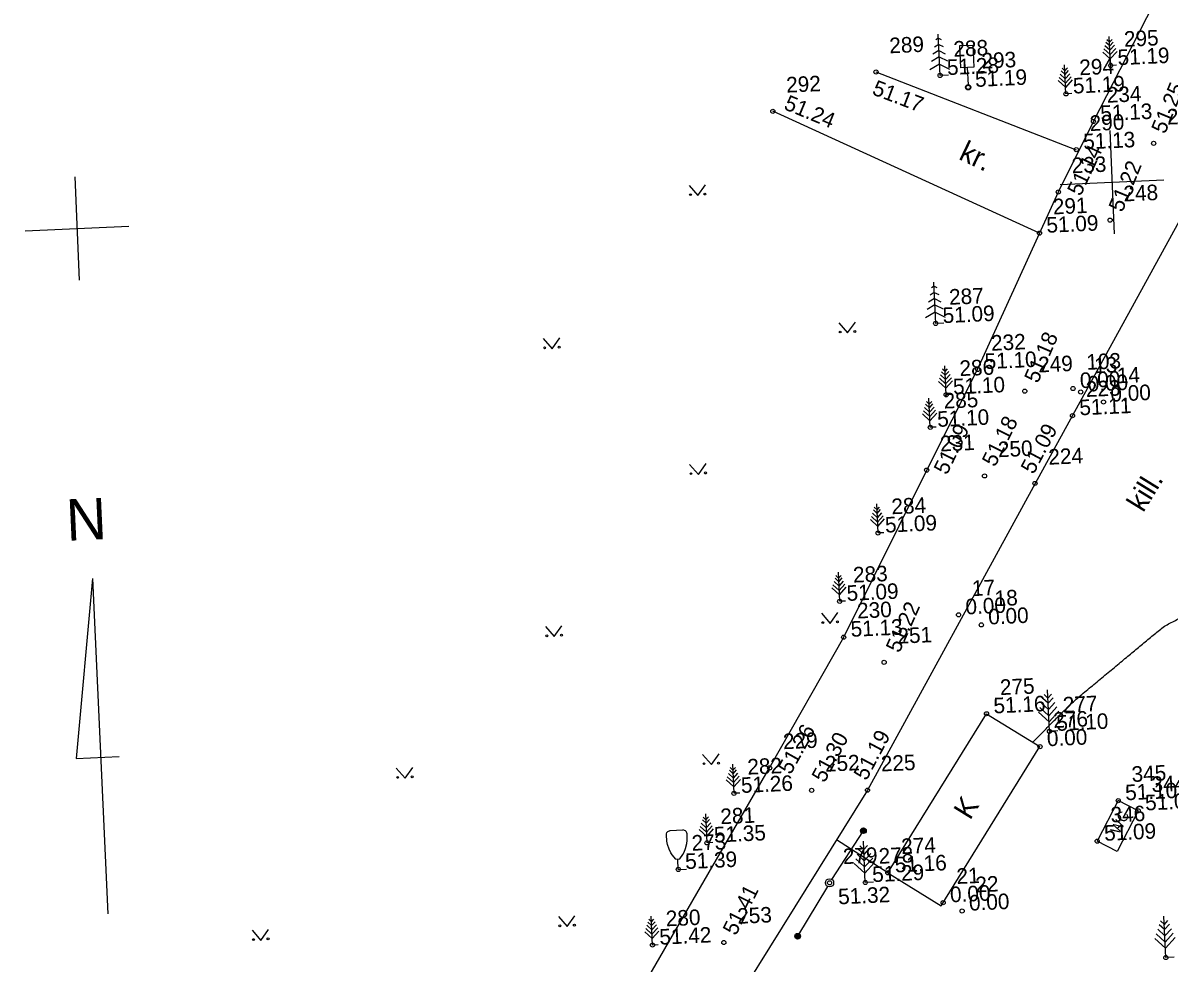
# Model space of a CAD drawing. Extents: x 642181 to 642470, y 6454579 to 6454826.
# Drawn here: x 642193.8 to 642249.1, y 6454711.4 to 6454756.7 of the extents above; entities that cross this region are included whole.
import ezdxf

# ---------------------------------------------------------------- set-up
doc = ezdxf.new("R2010")
doc.units = 0
for name, color, linetype in [('10', 7, 'Continuous'), ('13', 7, 'Continuous'), ('3', 7, 'Continuous'), ('30', 7, 'Continuous'), ('31', 7, 'Continuous'), ('33', 7, 'Continuous'), ('40', 7, 'Continuous'), ('41', 7, 'Continuous'), ('46', 7, 'Continuous'), ('54', 7, 'Continuous'), ('57', 7, 'Continuous'), ('58', 7, 'Continuous'), ('59', 7, 'Continuous'), ('61', 7, 'Continuous'), ('62', 7, 'Continuous'), ('Default', 7, 'Continuous')]:
    doc.layers.add(name, color=color, linetype=linetype)

# ---------------------------------------------------------------- blocks, each defined once
blk = doc.blocks.new('POINT_DISPLAY')
at = {"layer": 'Default'}
blk.add_line((0, 0), (0, 0), dxfattribs=at)
blk = doc.blocks.new('PUNKT_1')
at = {"layer": '54'}
blk.add_circle((0, 0), 10, dxfattribs=at)
blk = doc.blocks.new('VKITPU_8')
at = {"layer": '10'}
for p, q in [((-30, 190), (30, 190)), ((-10, 50), (10, 50)), ((0, 0), (0, 50)), ((0, 0), (40, 0))]:
    blk.add_line(p, q, dxfattribs=at)
for points in [[(-10, 50), (-25.84, 71.296), (-32.292, 82.471), (-40, 100), (-46.128, 122.53), (-48.495, 138.13), (-50, 170), (-49.794, 174.158), (-46.834, 181.302), (-42.803, 185.01), (-30, 190)], [(10, 50), (25.84, 71.296), (32.292, 82.471), (40, 100), (46.128, 122.53), (48.495, 138.13), (50, 170), (49.794, 174.158), (46.834, 181.302), (42.803, 185.01), (30, 190)]]:
    blk.add_lwpolyline(points, dxfattribs=at)
blk = doc.blocks.new('VMAND_8')
at = {"layer": '10'}
for p, q in [((0, 160), (-18.108, 178.108)), ((0, 0), (0, 200)), ((0, 160), (18.108, 178.108)), ((0, 75), (-41.081, 116.081)), ((0, 105), (-32.973, 137.973)), ((0, 135), (-24.865, 159.865)), ((0, 135), (24.865, 159.865)), ((0, 105), (32.973, 137.973)), ((0, 75), (41.081, 116.081)), ((0, 45), (-49.189, 94.189)), ((0, 45), (49.189, 94.189)), ((40, 0), (0, 0))]:
    blk.add_line(p, q, dxfattribs=at)
blk = doc.blocks.new('VSITUG')
at = {"layer": '13'}
blk.add_circle((0, 0), 19.9, dxfattribs=at)
blk = doc.blocks.new('VKUUSK')
at = {"layer": '10'}
for p, q in [((0, 180), (-12.594, 173.003)), ((0, 0), (0, 200)), ((0, 180), (12.594, 173.003)), ((0, 120), (-29.795, 103.447)), ((0, 150), (-21.195, 138.225)), ((0, 150), (21.195, 138.225)), ((0, 120), (29.795, 103.447)), ((0, 90), (-38.396, 68.669)), ((0, 90), (38.396, 68.669)), ((0, 55), (-47.529, 28.595)), ((0, 55), (47.529, 28.595)), ((40, 0), (0, 0))]:
    blk.add_line(p, q, dxfattribs=at)
blk = doc.blocks.new('VLIIKM')
at = {"layer": '3'}
blk.add_line((0, 95.1), (0, 12.6), dxfattribs=at)
blk.add_lwpolyline([(-31.7, 202.7), (31.7, 202.7), (31.7, 95.1), (-31.7, 95.1)], close=True, dxfattribs=at)
blk.add_circle((0, 0), 12.6, dxfattribs=at)
blk = doc.blocks.new('VKORIS')
at = {"layer": '61'}
for p, q in [((0, 250), (0, -250)), ((-250, 0), (250, 0))]:
    blk.add_line(p, q, dxfattribs=at)
blk = doc.blocks.new('VMURU__1')
at = {"layer": '41'}
for p, q in [((-40.3, 50.5), (0, 0)), ((0, 0), (39.7, 50.5))]:
    blk.add_line(p, q, dxfattribs=at)
for centre, radius in [((-35.3, 5.5), 4.28), ((34.7, 5.5), 4.52)]:
    blk.add_circle(centre, radius, dxfattribs=at)
blk = doc.blocks.new('WSNOOL')
at = {"layer": '13'}
blk.add_line((20, 0), (300, 0), dxfattribs=at)
for radius in [13.6, 12.1, 10.4, 9.01, 7.49, 6.13, 4.97, 3.48, 2.35, 1.32, 0.782]:
    blk.add_circle((300, 0), radius, dxfattribs=at)
blk = doc.blocks.new('POHNOL')
at = {"layer": '57'}
for p, q in [((0, 1620.793), (-117.519, 756.37)), ((0, 1620.793), (0, 0)), ((-117.519, 756.37), (88.14, 756.37))]:
    blk.add_line(p, q, dxfattribs=at)
blk.add_text('N', height=200, rotation=180, dxfattribs=at).set_placement((78.875, 2007.315))

msp = doc.modelspace()

# ---------------------------------------------------------------- linework, layer by layer
at = {"layer": '30'}
for p, q in [((642234.994, 6454754.359), (642244.661, 6454750.608)), ((642242.886, 6454746.585), (642230.016, 6454752.461))]:
    msp.add_line(p, q, dxfattribs=at)
msp.add_lwpolyline([(642250.874, 6454749.449), (642244.476, 6454737.778), (642242.669, 6454734.509), (642234.586, 6454719.71), (642223.99, 6454702.703), (642222.258, 6454703.579), (642220.455, 6454704.545), (642229.862, 6454720.784), (642233.438, 6454727.09), (642237.443, 6454735.15), (642239.901, 6454740.007), (642243.794, 6454748.572), (642245.487, 6454751.973), (642251.622, 6454763.933), (642254.746, 6454770.735), (642258.522, 6454779.51), (642264.301, 6454792.359)], dxfattribs=at)
msp.add_open_spline([(642242.564, 6454722.023), (642242.9, 6454722.364), (642243.236, 6454722.704), (642243.572, 6454723.044), (642244.071, 6454723.549), (642244.586, 6454724.043), (642245.132, 6454724.497), (642245.74, 6454725.002), (642246.349, 6454725.506), (642246.957, 6454726.011), (642247.471, 6454726.438), (642247.986, 6454726.866), (642248.5, 6454727.294), (642248.963, 6454727.678), (642249.526, 6454727.919), (642250.008, 6454728.284), (642250.215, 6454728.44), (642250.416, 6454728.608), (642250.567, 6454728.818), (642250.722, 6454729.035), (642250.868, 6454729.255), (642251.016, 6454729.476), (642251.909, 6454730.82), (642252.815, 6454732.144), (642253.652, 6454733.531), (642253.749, 6454733.691), (642253.805, 6454733.869), (642253.867, 6454734.046), (642253.973, 6454734.346), (642254.069, 6454734.645), (642254.142, 6454734.956), (642254.299, 6454735.633), (642254.413, 6454736.314), (642254.445, 6454737.004), (642254.475, 6454737.636), (642254.487, 6454738.267), (642254.482, 6454738.899), (642254.477, 6454739.554), (642254.468, 6454740.209), (642254.442, 6454740.863), (642254.413, 6454741.622), (642254.353, 6454742.38), (642254.268, 6454743.137), (642254.203, 6454743.711), (642254.067, 6454744.273), (642253.997, 6454744.848), (642253.948, 6454745.25), (642253.92, 6454745.654), (642253.895, 6454746.057), (642253.87, 6454746.436), (642253.838, 6454746.815), (642253.892, 6454747.198), (642253.915, 6454747.357), (642253.953, 6454747.509), (642253.992, 6454747.663), (642254.04, 6454747.85), (642254.089, 6454748.036), (642254.137, 6454748.223)], degree=3, dxfattribs=at)
at = {"layer": '33'}
for p, q in [((642235.567, 6454715.721), (642240.331, 6454723.397)), ((642240.331, 6454723.397), (642242.908, 6454721.811)), ((642238.144, 6454714.136), (642242.908, 6454721.811)), ((642246.685, 6454719.205), (642245.671, 6454717.248)), ((642247.646, 6454718.715), (642246.685, 6454719.205)), ((642247.646, 6454718.715), (642246.632, 6454716.757)), ((642246.632, 6454716.757), (642245.671, 6454717.248)), ((642235.567, 6454715.721), (642238.144, 6454714.136))]:
    msp.add_line(p, q, dxfattribs=at)
at = {"layer": '41'}
for p, q in [((642233.199, 6454742.26), (642233.621, 6454741.775)), ((642233.621, 6454741.775), (642233.998, 6454742.296)), ((642225.999, 6454735.428), (642226.422, 6454734.943)), ((642226.422, 6454734.943), (642226.799, 6454735.464)), ((642219.043, 6454727.604), (642219.466, 6454727.119)), ((642219.466, 6454727.119), (642219.842, 6454727.64)), ((642226.626, 6454721.434), (642227.049, 6454720.949)), ((642227.049, 6454720.949), (642227.425, 6454721.47)), ((642211.844, 6454720.772), (642212.267, 6454720.287)), ((642212.267, 6454720.287), (642212.643, 6454720.808)), ((642235.567, 6454715.721), (642233.092, 6454717.312)), ((642219.67, 6454713.61), (642220.093, 6454713.125)), ((642220.093, 6454713.125), (642220.469, 6454713.646)), ((642204.888, 6454712.948), (642205.311, 6454712.463)), ((642205.311, 6454712.463), (642205.687, 6454712.984))]:
    msp.add_line(p, q, dxfattribs=at)
for centre, radius in [((642233.269, 6454741.813), 0.0433), ((642233.968, 6454741.844), 0.0482), ((642226.069, 6454734.981), 0.0407), ((642226.769, 6454735.012), 0.0486), ((642219.113, 6454727.157), 0.0433), ((642219.813, 6454727.188), 0.0482), ((642226.696, 6454720.987), 0.0407), ((642227.395, 6454721.018), 0.0486), ((642211.914, 6454720.325), 0.0407), ((642212.613, 6454720.356), 0.0486), ((642219.74, 6454713.163), 0.0433), ((642220.439, 6454713.195), 0.0482), ((642204.958, 6454712.501), 0.0433), ((642205.657, 6454712.533), 0.0482)]:
    msp.add_circle(centre, radius, dxfattribs=at)

# ---------------------------------------------------------------- block references
at = {"layer": '10', "rotation": 2.5641348900800813}
for name, p, xscale, yscale in [('VKUUSK', (642238.088, 6454754.192), 0.009998996664485326, 0.009998996664485327), ('VMAND_8', (642246.317, 6454754.671), 0.006999297665139728, 0.006999297665139729), ('VMAND_8', (642244.162, 6454753.301), 0.006999297665139728, 0.006999297665139729), ('POINT_DISPLAY', (642238.088, 6454754.192), 0.009998996664485327, 0.00999899666448533), ('VKUUSK', (642237.877, 6454742.226), 0.009998996664485326, 0.009998996664485327), ('POINT_DISPLAY', (642237.877, 6454742.226), 0.009998996664485327, 0.00999899666448533), ('VMAND_8', (642238.38, 6454738.786), 0.006999297665139728, 0.006999297665139729), ('VMAND_8', (642237.615, 6454737.218), 0.006999297665139728, 0.006999297665139729), ('VMAND_8', (642235.096, 6454732.119), 0.006999297665139728, 0.006999297665139729), ('VMAND_8', (642233.243, 6454728.822), 0.006999297665139728, 0.006999297665139729), ('VMAND_8', (642243.365, 6454722.551), 0.009998996664485326, 0.009998996664485327), ('POINT_DISPLAY', (642243.365, 6454722.551), 0.009998996664485327, 0.00999899666448533), ('VMAND_8', (642228.144, 6454719.558), 0.006999297665139728, 0.006999297665139729), ('VMAND_8', (642226.84, 6454717.166), 0.006999297665139728, 0.006999297665139729), ('VKITPU_8', (642225.453, 6454715.885), 0.009998996664485326, 0.009998996664485327), ('VMAND_8', (642234.478, 6454715.255), 0.009998996664485326, 0.009998996664485327), ('POINT_DISPLAY', (642225.453, 6454715.885), 0.009998996664485327, 0.00999899666448533), ('POINT_DISPLAY', (642234.478, 6454715.255), 0.009998996664485327, 0.00999899666448533), ('VMAND_8', (642224.209, 6454712.239), 0.006999297665139728, 0.006999297665139729), ('VMAND_8', (642248.982, 6454711.634), 0.009998996664485326, 0.009998996664485327), ('POINT_DISPLAY', (642248.982, 6454711.634), 0.009998996664485327, 0.00999899666448533)]:
    msp.add_blockref(name, p, dxfattribs=dict(at, xscale=xscale, yscale=yscale))
at = {"layer": '13'}
for name, xscale, yscale, rotation in [('WSNOOL', 0.009998996664485326, 0.009998996664485326, 56.96778186788401), ('VSITUG', 0.009998996664485326, 0.009998996664485327, 2.5641348900800813), ('POINT_DISPLAY', 0.009998996664485327, 0.00999899666448533, 2.5641348900800813), ('WSNOOL', 0.009998996664485326, 0.009998996664485327, -120.91710543960787)]:
    msp.add_blockref(name, (642232.753, 6454715.238), dxfattribs=dict(at, xscale=xscale, yscale=yscale, rotation=rotation))
at = {"layer": '3', "xscale": 0.009998996664485326, "yscale": 0.009998996664485327, "rotation": 2.5641348900800813}
msp.add_blockref('VLIIKM', (642239.443, 6454753.62), dxfattribs=at)
at = {"layer": '30', "xscale": 0.009998996664485327, "yscale": 0.00999899666448533, "rotation": 2.5641348900800813}
for p in [(642234.994, 6454754.359), (642230.016, 6454752.461), (642245.487, 6454751.973), (642244.661, 6454750.608), (642243.794, 6454748.572), (642242.886, 6454746.585), (642239.901, 6454740.007), (642244.476, 6454737.778), (642237.443, 6454735.15), (642242.669, 6454734.509), (642233.438, 6454727.09), (642229.862, 6454720.784), (642234.586, 6454719.71)]:
    msp.add_blockref('POINT_DISPLAY', p, dxfattribs=at)
at = {"layer": '31', "rotation": 2.5641348900800813}
for name, p, xscale, yscale in [('PUNKT_1', (642248.392, 6454750.919), 0.009998996664485326, 0.009998996664485327), ('POINT_DISPLAY', (642248.392, 6454750.919), 0.009998996664485327, 0.00999899666448533), ('PUNKT_1', (642246.292, 6454747.211), 0.009998996664485326, 0.009998996664485327), ('POINT_DISPLAY', (642246.292, 6454747.211), 0.009998996664485327, 0.00999899666448533), ('PUNKT_1', (642242.175, 6454738.96), 0.009998996664485326, 0.009998996664485327), ('POINT_DISPLAY', (642242.175, 6454738.96), 0.009998996664485327, 0.00999899666448533), ('PUNKT_1', (642240.234, 6454734.871), 0.009998996664485326, 0.009998996664485327), ('POINT_DISPLAY', (642240.234, 6454734.871), 0.009998996664485327, 0.00999899666448533), ('PUNKT_1', (642235.386, 6454725.875), 0.009998996664485326, 0.009998996664485327), ('POINT_DISPLAY', (642235.386, 6454725.875), 0.009998996664485327, 0.00999899666448533), ('PUNKT_1', (642231.888, 6454719.699), 0.009998996664485326, 0.009998996664485327), ('POINT_DISPLAY', (642231.888, 6454719.699), 0.009998996664485327, 0.00999899666448533), ('PUNKT_1', (642227.653, 6454712.359), 0.009998996664485326, 0.009998996664485327), ('POINT_DISPLAY', (642227.653, 6454712.359), 0.009998996664485327, 0.00999899666448533)]:
    msp.add_blockref(name, p, dxfattribs=dict(at, xscale=xscale, yscale=yscale))
at = {"layer": '33', "xscale": 0.009998996664485327, "yscale": 0.00999899666448533, "rotation": 2.5641348900800813}
for p in [(642240.331, 6454723.397), (642242.908, 6454721.811), (642246.685, 6454719.205), (642247.646, 6454718.715), (642245.671, 6454717.248), (642235.567, 6454715.721)]:
    msp.add_blockref('POINT_DISPLAY', p, dxfattribs=at)
at = {"layer": '40', "xscale": 0.009998996664485327, "yscale": 0.00999899666448533, "rotation": 2.5641348900800813}
msp.add_blockref('POINT_DISPLAY', (642244.502, 6454739.086), dxfattribs=at)
at = {"layer": '41', "xscale": 0.009998996664485326, "yscale": 0.009998996664485327, "rotation": 2.5641348900800813}
for p in [(642226.398, 6454748.4), (642219.361, 6454741.009), (642232.787, 6454727.756)]:
    msp.add_blockref('VMURU__1', p, dxfattribs=at)
at = {"layer": '46', "xscale": 0.009998996664485327, "yscale": 0.00999899666448533, "rotation": 2.5641348900800813}
msp.add_blockref('POINT_DISPLAY', (642239.443, 6454753.62), dxfattribs=at)
at = {"layer": '54', "xscale": 0.009998996664485326, "yscale": 0.009998996664485327, "rotation": 2.5641348900800813}
for p in [(642246.317, 6454754.671), (642234.994, 6454754.359), (642238.088, 6454754.192), (642239.443, 6454753.62), (642244.162, 6454753.301), (642230.016, 6454752.461), (642245.487, 6454751.973), (642244.661, 6454750.608), (642248.392, 6454750.919), (642243.794, 6454748.572), (642246.292, 6454747.211), (642242.886, 6454746.585), (642237.877, 6454742.226), (642239.901, 6454740.007), (642242.175, 6454738.96), (642244.502, 6454739.086), (642244.875, 6454738.921), (642238.38, 6454738.786), (642245.973, 6454738.436), (642244.476, 6454737.778), (642237.615, 6454737.218), (642237.443, 6454735.15), (642240.234, 6454734.871), (642242.669, 6454734.509), (642235.096, 6454732.119), (642233.243, 6454728.822), (642238.979, 6454728.17), (642240.077, 6454727.684), (642233.438, 6454727.09), (642235.386, 6454725.875), (642240.331, 6454723.397), (642243.365, 6454722.551), (642242.908, 6454721.811), (642229.862, 6454720.784), (642228.144, 6454719.558), (642231.888, 6454719.699), (642234.586, 6454719.71), (642246.685, 6454719.205), (642247.646, 6454718.715), (642226.84, 6454717.166), (642245.671, 6454717.248), (642225.453, 6454715.885), (642235.567, 6454715.721), (642232.753, 6454715.238), (642234.478, 6454715.255), (642238.235, 6454714.283), (642239.15, 6454713.878), (642227.653, 6454712.359), (642224.209, 6454712.239), (642248.982, 6454711.634)]:
    msp.add_blockref('PUNKT_1', p, dxfattribs=at)
at = {"layer": '57', "xscale": 0.010098986631130178, "yscale": 0.009998996664485326, "rotation": 2.5641348900800813}
msp.add_blockref('POHNOL', (642197.919, 6454713.737), dxfattribs=at)
at = {"layer": '61', "xscale": 0.009998996664485326, "yscale": 0.009998996664485327, "rotation": 2.5641348900800813}
for p in [(642246.383, 6454749.041), (642246.383, 6454749.041), (642246.383, 6454749.041), (642196.438, 6454746.805), (642196.438, 6454746.805), (642196.438, 6454746.805)]:
    msp.add_blockref('VKORIS', p, dxfattribs=at)

# ---------------------------------------------------------------- texts
at = {"layer": '31'}
for s, rotation, p in [('51.25', 67.5711, (642248.943, 6454751.332)), ('51.22', 67.6979, (642246.881, 6454747.555)), ('51.18', 66.6105, (642242.805, 6454739.303)), ('51.18', 63.3641, (642240.739, 6454735.269)), ('51.22', 65.9809, (642236.121, 6454726.291)), ('51.30', 61.8549, (642232.509, 6454720.028)), ('51.41', 63.4349, (642228.232, 6454712.656))]:
    msp.add_text(s, height=0.7499, rotation=rotation, dxfattribs=at).set_placement(p)
at = {"layer": '33'}
for s, height, rotation, p in [('K', 1, 58.1722, (642239.533, 6454718.226)), ('WC', 0.4999, 62.6033, (642246.726, 6454717.542))]:
    msp.add_text(s, height=height, rotation=rotation, dxfattribs=at).set_placement(p)
at = {"layer": '58'}
for s, rotation, p in [('kr.', 334.5054, (642238.941, 6454750.173)), ('kill.', 58.3721, (642247.889, 6454733.07))]:
    msp.add_text(s, height=0.9999, rotation=rotation, dxfattribs=at).set_placement(p)
at = {"layer": '59'}
for s, rotation, p in [('51.17', 339.1637, (642234.764, 6454753.292)), ('51.24', 337.4836, (642230.504, 6454752.582)), ('51.14', 64.7083, (642244.866, 6454748.331)), ('51.09', 63.8297, (642238.416, 6454734.884)), ('51.09', 62.0248, (642242.6, 6454734.913)), ('51.09', 2.5641, (642233.592, 6454728.838)), ('51.16', 2.5641, (642240.681, 6454723.412)), ('51.26', 60.8342, (642230.872, 6454720.423)), ('51.19', 61.9863, (642234.534, 6454720.133)), ('51.05', 2.5641, (642247.996, 6454718.73)), ('51.39', 2.5641, (642225.802, 6454715.901)), ('51.32', 2.5641, (642233.185, 6454714.199))]:
    msp.add_text(s, height=0.7499, rotation=rotation, dxfattribs=at).set_placement(p)
at = {"layer": '62'}
for s, p in [('295', (642246.977, 6454755.571)), ('289', (642235.654, 6454755.259)), ('288', (642238.748, 6454755.092)), ('293', (642240.103, 6454754.52)), ('294', (642244.823, 6454754.201)), ('292', (642230.677, 6454753.362)), ('234', (642246.147, 6454752.873)), ('290', (642245.322, 6454751.508)), ('247', (642249.052, 6454751.819)), ('233', (642244.454, 6454749.473)), ('248', (642246.952, 6454748.111)), ('291', (642243.546, 6454747.485)), ('287', (642238.538, 6454743.126)), ('232', (642240.562, 6454740.908)), ('249', (642242.836, 6454739.86)), ('103', (642245.162, 6454739.987)), ('286', (642239.04, 6454739.686)), ('13', (642245.536, 6454739.821)), ('14', (642246.633, 6454739.336)), ('223', (642245.136, 6454738.678)), ('285', (642238.275, 6454738.119)), ('231', (642238.104, 6454736.05)), ('250', (642240.895, 6454735.771)), ('224', (642243.329, 6454735.41)), ('284', (642235.756, 6454733.02)), ('283', (642233.903, 6454729.723)), ('17', (642239.639, 6454729.071)), ('18', (642240.737, 6454728.584)), ('230', (642234.099, 6454727.991)), ('251', (642236.046, 6454726.775)), ('275', (642240.991, 6454724.297)), ('277', (642244.026, 6454723.451)), ('276', (642243.568, 6454722.712)), ('229', (642230.523, 6454721.684)), ('252', (642232.548, 6454720.6)), ('225', (642235.246, 6454720.611)), ('282', (642228.804, 6454720.458)), ('345', (642247.345, 6454720.105)), ('344', (642248.306, 6454719.615)), ('281', (642227.5, 6454718.067)), ('346', (642246.331, 6454718.148)), ('273', (642226.113, 6454716.785)), ('274', (642236.227, 6454716.622)), ('279', (642233.413, 6454716.139)), ('278', (642235.138, 6454716.156)), ('21', (642238.895, 6454715.183)), ('22', (642239.81, 6454714.778)), ('280', (642224.869, 6454713.14)), ('253', (642228.314, 6454713.26))]:
    msp.add_text(s, height=0.7499, rotation=2.5641, dxfattribs=at).set_placement(p)
at = {"layer": 'Default'}
for s, p in [('51.28', (642238.438, 6454754.208)), ('51.19', (642246.667, 6454754.686)), ('51.19', (642239.792, 6454753.636)), ('51.19', (642244.512, 6454753.317)), ('51.13', (642245.837, 6454751.989)), ('51.13', (642245.011, 6454750.623)), ('51.09', (642243.235, 6454746.6)), ('51.09', (642238.227, 6454742.241)), ('51.10', (642240.251, 6454740.023)), ('51.10', (642238.729, 6454738.802)), ('0.00', (642244.851, 6454739.102)), ('0.00', (642245.225, 6454738.937)), ('0.00', (642246.323, 6454738.451)), ('51.11', (642244.826, 6454737.794)), ('51.10', (642237.965, 6454737.234)), ('51.09', (642235.446, 6454732.135)), ('0.00', (642239.329, 6454728.186)), ('0.00', (642240.426, 6454727.7)), ('51.13', (642233.788, 6454727.106)), ('51.10', (642243.715, 6454722.566)), ('0.00', (642243.258, 6454721.827)), ('51.26', (642228.493, 6454719.573)), ('51.10', (642247.035, 6454719.221)), ('51.35', (642227.189, 6454717.182)), ('51.09', (642246.02, 6454717.264)), ('51.16', (642235.917, 6454715.737)), ('51.29', (642234.828, 6454715.271)), ('0.00', (642238.584, 6454714.298)), ('0.00', (642239.499, 6454713.894)), ('51.42', (642224.558, 6454712.255))]:
    msp.add_text(s, height=0.7499, rotation=2.5641, dxfattribs=at).set_placement(p)

doc.saveas('drawing.dxf')
